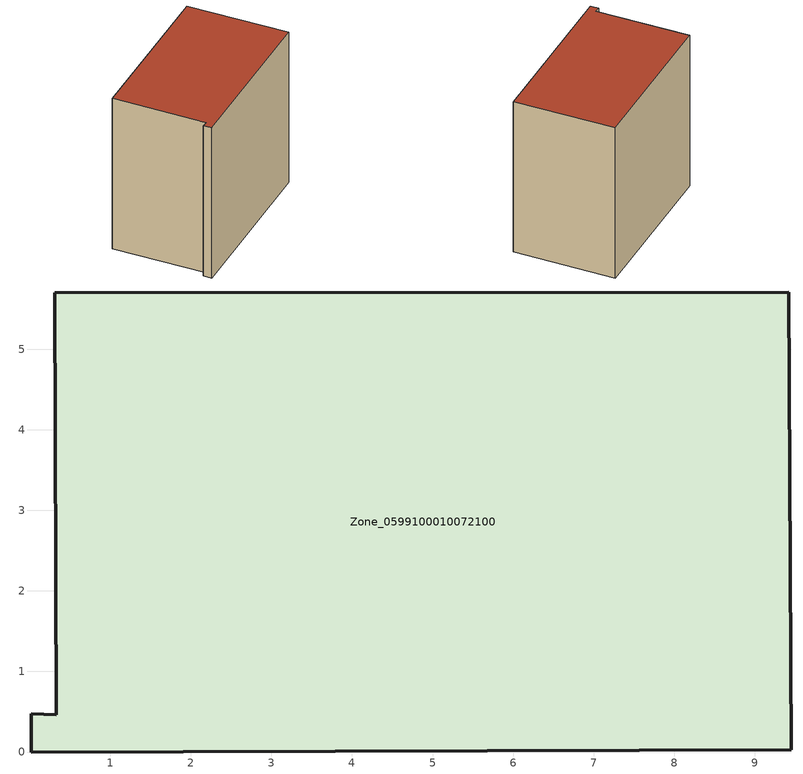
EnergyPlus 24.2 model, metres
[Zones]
Zone_0599100010072100
 floor ground (C_G): 9.43,5.71 9.46,0.03 0.02,0 0.01,0.48 0.33,0.46 0.31,5.7 z0
 wall outside (C_F): 9.43,5.71 0.31,5.7 0.33,0.46 0.01,0.48 0.02,0 9.46,0.03 9.43,5.71 z0:9.25
 roof outside (C_R): 9.46,0.03 9.43,5.71 0.31,5.7 0.33,0.46 0.01,0.48 0.02,0 z9.25
[BUILDING]
Pand.0599100010072100: North Axis=0; Terrain=City; Loads Convergence Tolerance Value=0.04; Temperature Convergence Tolerance Value=0.4; Solar Distribution=FullExterior; Maximum Number of Warmup Days=25; Minimum Number of Warmup Days=1
[Site:Location]
Rotterdam.The.Hague.AP_ZH_NLD Design_Conditions: Latitude=51.96; Longitude=4.45; Time Zone=1; Elevation=-4.5
[SITE:GROUNDTEMPERATURE:BUILDINGSURFACE]
18, 18, 18, 18, 18, 18, 18, 18, 18, 18, 18, 18
[MATERIAL] Thermal Absorptance=0.9; Solar Absorptance=0.7; Visible Absorptance=0.7
Name | Roughness | Thickness | Conductivity | Density | Specific Heat
G.TI.2006-2014 | MediumSmooth | 0.15 | 0.06 | 540 | 1210
F.TI.2006-2014 | Rough | 0.3 | 0.12 | 1920 | 840
R.TI.2006-2014 | MediumRough | 0.2 | 0.08 | 1500 | 1000
[CONSTRUCTION]
C_G: G.TI.2006-2014
C_F: F.TI.2006-2014
C_R: R.TI.2006-2014
[ZONE]
Zone_0599100010072100: Type=1; Multiplier=1; Ceiling Height=Autocalculate; Volume=Autocalculate; Floor Area=autocalculate; Part of Total Floor Area=Yes
[ZONEINFILTRATION:DESIGNFLOWRATE]
Infil_Zone_0599100010072100: Zone or ZoneList or Space or SpaceList=Zone_0599100010072100; Schedule=AlwaysOn; Design Flow Rate Calculation Method=Flow/Area; Flow Rate per Floor Area=0.0015; Constant Term Coefficient=1; Temperature Term Coefficient=0; Velocity Term Coefficient=0; Velocity Squared Term Coefficient=0
[HVACTEMPLATE:ZONE:IDEALLOADSAIRSYSTEM]
Zone_0599100010072100: Maximum Heating Supply Air Temperature=50; Minimum Cooling Supply Air Temperature=13; Maximum Heating Supply Air Humidity Ratio=0.0156; Minimum Cooling Supply Air Humidity Ratio=0.0077; Heating Limit=NoLimit; Cooling Limit=NoLimit; Dehumidification Control Type=ConstantSensibleHeatRatio; Cooling Sensible Heat Ratio=0.7; Dehumidification Setpoint=60; Humidification Control Type=None; Humidification Setpoint=30; Outdoor Air Method=None; Outdoor Air Flow Rate per Person=0.00944; Outdoor Air Flow Rate per Zone Floor Area=0; Outdoor Air Flow Rate per Zone=0; Demand Controlled Ventilation Type=None; Outdoor Air Economizer Type=NoEconomizer; Heat Recovery Type=None; Sensible Heat Recovery Effectiveness=0.7; Latent Heat Recovery Effectiveness=0.65
[ZONECONTROL:THERMOSTAT]
ThermostatControl_Zone_0599100010072100: Zone or ZoneList=Zone_0599100010072100; Control Type Schedule=DualSetpointControlType; Control 1=Thermostat_Zone_0599100010072100; Temperature Difference Between Cutout And Setpoint=0
[THERMOSTATSETPOINT:DUALSETPOINT]
Thermostat_Zone_0599100010072100: Heating Setpoint Temperature Schedule=HeatingSetpoint_Zone_0599100010072100; Cooling Setpoint Temperature Schedule=CoolingSetpoint_Zone_0599100010072100
[SCHEDULE:COMPACT]
HeatingSetpoint_Zone_0599100010072100: Through: 12/31, For: AllDays, Until: 24:00, 21
CoolingSetpoint_Zone_0599100010072100: Through: 12/31, For: AllDays, Until: 24:00, 24
DualSetpointControlType: Through: 12/31, For: AllDays, Until: 24:00, 4
AlwaysOn: Through: 12/31, For: AllDays, Until: 24:00, 1
